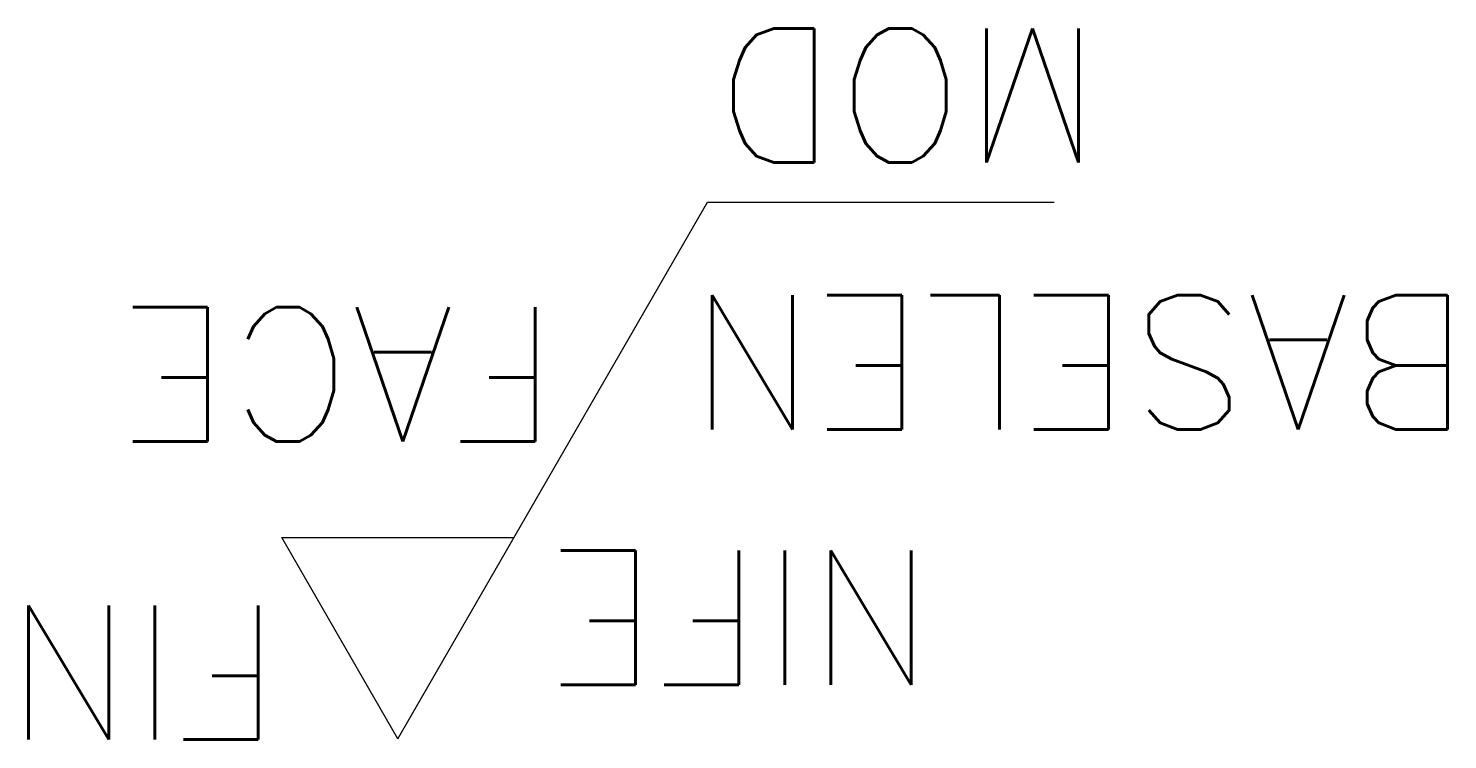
# Model space of a CAD drawing. Extents: x 303.5 to 324.7, y 184.7 to 195.3.
import ezdxf
from ezdxf.enums import TextEntityAlignment as Align

# ---------------------------------------------------------------- set-up
doc = ezdxf.new("R2010")
doc.units = 0
doc.header["$MEASUREMENT"] = 0
doc.layers.add('DIM', color=2, linetype='CONTINUOUS')
doc.styles.add('CHINA', font='romans.shx', dxfattribs={"bigfont": 'chineset.shx'})

msp = doc.modelspace()

# ---------------------------------------------------------------- linework, layer by layer
at = {"layer": 'DIM'}
for p, q in [((308.993, 184.706), (313.611, 192.706)), ((313.611, 192.706), (318.785, 192.706)), ((307.261, 187.706), (310.725, 187.706)), ((308.993, 184.706), (307.261, 187.706))]:
    msp.add_line(p, q, dxfattribs=at)

# ---------------------------------------------------------------- texts
at = {"layer": 'DIM', "style": 'CHINA'}
for tag, p in [('MOD', (313.745, 195.294)), ('BASELEN', (313.338, 191.318)), ('NIFE', (311.251, 187.512))]:
    msp.add_attdef(tag, text='', height=2, rotation=180, dxfattribs=at).set_placement(p, align=Align.RIGHT)
msp.add_attdef('FACE', text='', height=2, rotation=180, dxfattribs=at).set_placement((311.383, 189.137), align=Align.TOP_LEFT)
msp.add_attdef('FIN', text='', height=2, rotation=180, dxfattribs=at).set_placement((307.254, 187.294), align=Align.BOTTOM_LEFT)

doc.saveas('drawing.dxf')
